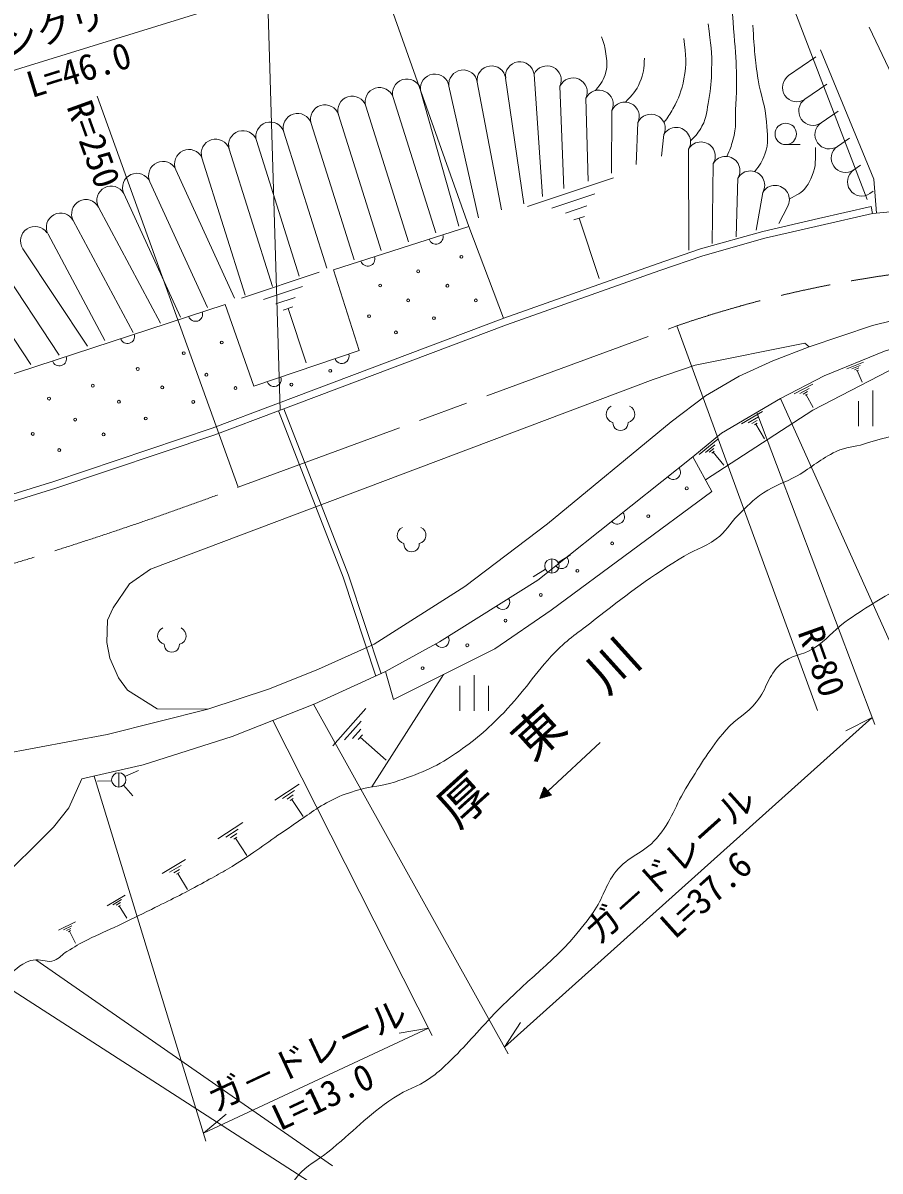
# Model space of a CAD drawing. Units: millimetres at full size, sheet at 1:1000; details may follow other scales. Extents: x 40000 to 680000, y 20000 to 380000.
# Drawn here: x 487686 to 547534, y 239341 to 319500 of the extents above; entities that cross this region are included whole.
import ezdxf
from ezdxf.enums import TextEntityAlignment as Align

# ---------------------------------------------------------------- set-up
doc = ezdxf.new("R2010")
doc.units = ezdxf.units.MM
doc.header["$LTSCALE"] = 1000
doc.linetypes.add('CHAIN', pattern=[18.5, 12, -1.5, 3.5, -1.5])
doc.layers.add('M-BGD', color=7, linetype='Continuous', lineweight=13)
doc.layers.add('M-BMK', color=2, linetype='CHAIN', lineweight=13)
doc.styles.add('@ＭＳ ゴシック', font='')
doc.styles.add('ＭＳ ゴシック', font='')
doc.styles.get('@ＭＳ ゴシック').set_extended_font_data('@MS Gothic')
doc.styles.get('ＭＳ ゴシック').set_extended_font_data('MS Gothic')

msp = doc.modelspace()

# ---------------------------------------------------------------- linework, layer by layer
at = {"layer": 'M-BGD'}
for p, q in [((532054, 345155), (546624, 307182)), ((471035, 311225), (512190, 323980)), ((511981, 324568), (518816, 305293)), ((541152, 315821), (543042, 317125)), ((523372, 315928), (523969, 307377)), ((517433, 315077), (519485, 305884)), ((519413, 315361), (521101, 306445)), ((521392, 315645), (522652, 306863)), ((525185, 315085), (525460, 307942)), ((542287, 314175), (543824, 315235)), ((502707, 287081), (492870, 314400)), ((513536, 314290), (516511, 304849)), ((515453, 314793), (518115, 305322)), ((526999, 314241), (527149, 308461)), ((511629, 313689), (514610, 304227)), ((509721, 313088), (512710, 303602)), ((528812, 313397), (528786, 309010)), ((543423, 312529), (544607, 313345)), ((505906, 311886), (508903, 302373)), ((507814, 312487), (510812, 302969)), ((530625, 312553), (530499, 309614)), ((503999, 311285), (506983, 301813)), ((532439, 311710), (532285, 310207)), ((544558, 310882), (545390, 311456)), ((502091, 310684), (505107, 301111)), ((534164, 310698), (534180, 303643)), ((540950, 311003), (541950, 311003)), ((500184, 310083), (503207, 300485)), ((535890, 309687), (535802, 304113)), ((545694, 309236), (546172, 309566)), ((498365, 309250), (502466, 300288)), ((522909, 306677), (528925, 308677)), ((537615, 308676), (537492, 304564)), ((496546, 308418), (500569, 299628)), ((494728, 307586), (498678, 298952)), ((524613, 306576), (527621, 307575)), ((539341, 307665), (538891, 305024)), ((546829, 307589), (547055, 307745)), ((492964, 306643), (497301, 298533)), ((525565, 306224), (527069, 306724)), ((541066, 306654), (540472, 305505)), ((546905, 306678), (547016, 306190)), ((491200, 305700), (495376, 297891)), ((526141, 305747), (526893, 305997)), ((526517, 305872), (527917, 301661)), ((489437, 304757), (493411, 297325)), ((509381, 302260), (518816, 305293)), ((518816, 305293), (521244, 298879)), ((487686, 303741), (492184, 296945)), ((486018, 302638), (490212, 296300)), ((511159, 296631), (509381, 302260)), ((484350, 301534), (488240, 295656)), ((502948, 300288), (508373, 302091)), ((504485, 300196), (507197, 301097)), ((476446, 291553), (501814, 299847)), ((501814, 299847), (503801, 294135)), ((505343, 299879), (506700, 300329)), ((505863, 299449), (506541, 299674)), ((506202, 299562), (507464, 295764)), ((533351, 298354), (543169, 271504)), ((503801, 294135), (511159, 296631)), ((545216, 295343), (546387, 295824)), ((545557, 295346), (546142, 295587)), ((545751, 295290), (546044, 295410)), ((545873, 295203), (546019, 295263)), ((545946, 295233), (546282, 294413)), ((541537, 293599), (542830, 294269)), ((541928, 293637), (542574, 293972)), ((542156, 293592), (542479, 293759)), ((542304, 293504), (542465, 293588)), ((542385, 293546), (542854, 292642)), ((547038, 291339), (547038, 293839)), ((540588, 293276), (548282, 276142)), ((546038, 291339), (546038, 293089)), ((537858, 291503), (539337, 292369)), ((538315, 291572), (539054, 292005)), ((538935, 292308), (547170, 270519)), ((538586, 291532), (538955, 291749)), ((538765, 291439), (538950, 291547)), ((538857, 291493), (539463, 290458)), ((534907, 289379), (536203, 290452)), ((535338, 289518), (535986, 290054)), ((535608, 289522), (535931, 289790)), ((535796, 289460), (535958, 289594)), ((535877, 289527), (536628, 288620)), ((525067, 281838), (525923, 282356)), ((523313, 280838), (524168, 281358)), ((524620, 281086), (524620, 282086)), ((512053, 266169), (517043, 274015)), ((519191, 271470), (519191, 273970)), ((518191, 271470), (518191, 273220)), ((520191, 271470), (520191, 273220)), ((521560, 247527), (507971, 271930)), ((509312, 269036), (511619, 271629)), ((546985, 271009), (521304, 247987)), ((546985, 271009), (545136, 270075)), ((505142, 270804), (516258, 248797)), ((510148, 269454), (511302, 270750)), ((510696, 269547), (511273, 270195)), ((511099, 269478), (511388, 269802)), ((511243, 269640), (513058, 268025)), ((527994, 269272), (524330, 265869)), ((494376, 266153), (494376, 267153)), ((494846, 266916), (495764, 267311)), ((492662, 266920), (500463, 241421)), ((492880, 266561), (493879, 266594)), ((494705, 266276), (495368, 265527)), ((505271, 265230), (506968, 266364)), ((524075, 266144), (523781, 265359)), ((524586, 265594), (524075, 266144)), ((505808, 265344), (506657, 265911)), ((506134, 265316), (506558, 265599)), ((506353, 265217), (506565, 265359)), ((524330, 265869), (523781, 265359)), ((523781, 265359), (524586, 265594)), ((524313, 265887), (523800, 265411)), ((524296, 265906), (523820, 265463)), ((524347, 265851), (523834, 265374)), ((524279, 265924), (523840, 265516)), ((524262, 265942), (523859, 265568)), ((524245, 265961), (523879, 265620)), ((524364, 265832), (523888, 265390)), ((524228, 265979), (523899, 265673)), ((524211, 265997), (523918, 265725)), ((524194, 266016), (523938, 265777)), ((524381, 265814), (523942, 265406)), ((524177, 266034), (523957, 265830)), ((524160, 266052), (523977, 265882)), ((524398, 265796), (523995, 265421)), ((524143, 266071), (523997, 265934)), ((524126, 266089), (524016, 265987)), ((524109, 266107), (524036, 266039)), ((524415, 265777), (524049, 265437)), ((524092, 266125), (524055, 266091)), ((524432, 265759), (524103, 265453)), ((524449, 265741), (524156, 265469)), ((524466, 265723), (524210, 265484)), ((524483, 265704), (524264, 265500)), ((524500, 265686), (524317, 265516)), ((524513, 266039), (524330, 265869)), ((524517, 265668), (524371, 265531)), ((524534, 265649), (524425, 265547)), ((524551, 265631), (524478, 265563)), ((524568, 265613), (524532, 265579)), ((506459, 265288), (507253, 264100)), ((501305, 262526), (503038, 263684)), ((501854, 262642), (502721, 263221)), ((502186, 262613), (502620, 262903)), ((502410, 262512), (502627, 262657)), ((502519, 262585), (503329, 261371)), ((497417, 260125), (499028, 261087)), ((497916, 260204), (498722, 260685)), ((498214, 260163), (498617, 260404)), ((498411, 260062), (498612, 260182)), ((498511, 260122), (499185, 258994)), ((493567, 257865), (494814, 258609)), ((493953, 257926), (494576, 258299)), ((494183, 257895), (494495, 258081)), ((494336, 257816), (494492, 257910)), ((494414, 257863), (494935, 256990)), ((490164, 256150), (491347, 256738)), ((490519, 256179), (491110, 256473)), ((490725, 256134), (491021, 256281)), ((490858, 256052), (491006, 256126)), ((490932, 256089), (491344, 255260)), ((488575, 254078), (509291, 239706)), ((486277, 252394), (507543, 238670)), ((500293, 241975), (515994, 249318)), ((515994, 249318), (513954, 248959)), ((521304, 247987), (522433, 249723)), ((500293, 241975), (501877, 243311))]:
    msp.add_line(p, q, dxfattribs=at)
for points in [[(505656, 292457), (504537, 329442), (535350, 329442)], [(553951, 308882), (551137, 310061), (546777, 319215)], [(543369, 317613), (547102, 308600), (547286, 306215)], [(463674, 280131), (473553, 282636), (479043, 284153), (489831, 287484), (500909, 291207), (505354, 292878), (521271, 298889), (531981, 302688), (534999, 303721), (539360, 304951), (543235, 305844), (546905, 306678)], [(547016, 306190), (554057, 306849), (557721, 306969)], [(454496, 289545), (463391, 279660), (463797, 279646), (473681, 282152), (479183, 283673), (489985, 287008), (501076, 290736), (505530, 292410), (521443, 298419), (532146, 302216), (535148, 303244), (539484, 304467), (543347, 305356), (547016, 306190)], [(542573, 296878), (546996, 298382), (549931, 299109), (551100, 297603)], [(534463, 289206), (536455, 290856), (540588, 293276), (543641, 294858), (547848, 296586), (551100, 297603), (552736, 297837), (557159, 298108)], [(535342, 287610), (542833, 292462), (551418, 296900), (552736, 297837)], [(505530, 292410), (510036, 280814), (512324, 273899)], [(505904, 292551), (510412, 280949), (512690, 274065)], [(513006, 274208), (516781, 276297), (523628, 280588), (534463, 289206)], [(534463, 289206), (535796, 286786), (524570, 278508), (520628, 275803), (513553, 272274), (513006, 274208)], [(453070, 244657), (460890, 248370), (465475, 250317), (480833, 256598), (483113, 257669), (484318, 258307), (485711, 259299), (489824, 263361), (490896, 264699), (491803, 266726), (496072, 267692), (502294, 269670), (508064, 271968), (513006, 274208)], [(483297, 268126), (486086, 268430), (493567, 269821), (500589, 271588)]]:
    msp.add_lwpolyline(points, dxfattribs=at)
msp.add_lwpolyline([(500589, 271588), (497068, 271616), (494992, 272916), (494359, 273786), (493743, 275146), (493553, 276253), (493588, 277792), (493980, 278663), (495125, 280346), (496600, 281374), (531697, 294614), (534635, 295599), (542276, 297138), (542573, 296878), (540050, 295914), (537695, 294838), (535340, 293466), (532948, 291648), (524302, 284531), (518549, 280143), (512213, 276124), (508316, 274392), (504890, 272998)], close=True, dxfattribs=at)
for centre, radius in [((540950, 311753), 750), ((518303, 303174), 100), ((515281, 302158), 100), ((512631, 301167), 100), ((517325, 301155), 100), ((514588, 300127), 100), ((519307, 300127), 100), ((511851, 299025), 100), ((516384, 298888), 100), ((513733, 297897), 100), ((501568, 297186), 100), ((498910, 296444), 100), ((495700, 295340), 100), ((500493, 294941), 100), ((509144, 295209), 100), ((492566, 294175), 100), ((506427, 294247), 100), ((497416, 294056), 100), ((502524, 294010), 100), ((489505, 293274), 100), ((494387, 293057), 100), ((499579, 293038), 100), ((491328, 291806), 100), ((496256, 291885), 100), ((488369, 290804), 100), ((493316, 290776), 100), ((490224, 289682), 100), ((534033, 287007), 100), ((531350, 285069), 100), ((528824, 283161), 100), ((524620, 281586), 500), ((526399, 281252), 100), ((523845, 279565), 100), ((521378, 277775), 100), ((518715, 276050), 100), ((515592, 274456), 100), ((494376, 266653), 500)]:
    msp.add_circle(centre, radius, dxfattribs=at)
for centre, radius, start, end in [((522382, 315787), 1000, 8.16109, 188.16109), ((516443, 314935), 1000, 8.16109, 188.16109), ((518423, 315219), 1000, 8.16109, 188.16109), ((520403, 315503), 1000, 8.16109, 188.16109), ((524279, 315507), 1000, 335.04625, 155.04625), ((514490, 314590), 1000, 17.488, 197.488), ((526092, 314663), 1000, 335.04625, 155.04625), ((541719, 314998), 1000, 124.59229, 304.59229), ((510675, 313388), 1000, 17.488, 197.488), ((512583, 313989), 1000, 17.488, 197.488), ((527905, 313819), 1000, 335.04625, 155.04625), ((508768, 312787), 1000, 17.488, 197.488), ((529719, 312975), 1000, 335.04625, 155.04625), ((542855, 313352), 1000, 124.59229, 304.59229), ((506860, 312186), 1000, 17.488, 197.488), ((531532, 312131), 1000, 335.04625, 155.04625), ((503045, 310984), 1000, 17.488, 197.488), ((504952, 311585), 1000, 17.488, 197.488), ((533301, 311204), 1000, 329.63066, 149.63066), ((543990, 311705), 1000, 124.59229, 304.59229), ((501137, 310383), 1000, 17.488, 197.488), ((535027, 310193), 1000, 329.63066, 149.63066), ((499274, 309667), 1000, 24.58711, 204.58711), ((545126, 310059), 1000, 124.59229, 304.59229), ((497456, 308834), 1000, 24.58711, 204.58711), ((536753, 309182), 1000, 329.63066, 149.63066), ((495637, 308002), 1000, 24.58711, 204.58711), ((538478, 308171), 1000, 329.63066, 149.63066), ((546261, 308413), 1000, 124.59229, 304.59229), ((493846, 307115), 1000, 28.13621, 208.13621), ((540204, 307159), 1000, 329.63066, 149.63066), ((492082, 306171), 1000, 28.13621, 208.13621), ((490318, 305228), 1000, 28.13621, 208.13621), ((488520, 304293), 1000, 33.49518, 213.49518), ((516521, 304555), 500, 197.81681, 17.81681), ((511761, 303025), 500, 197.81681, 17.81681), ((499733, 299166), 500, 198.10376, 18.10376), ((494980, 297613), 500, 198.10376, 18.10376), ((490228, 296059), 500, 198.10376, 18.10376), ((509956, 296223), 500, 198.73931, 18.73931), ((505221, 294617), 500, 198.73931, 18.73931), ((529008, 292198), 599, 113.44836, 257.2818), ((529811, 292198), 599, 282.7182, 66.55164), ((529410, 291581), 534, 176.52859, 3.47141), ((533102, 288123), 500, 218.49718, 38.49718), ((529189, 285011), 500, 218.49718, 38.49718), ((514422, 283729), 599, 113.44836, 257.2818), ((515225, 283729), 599, 282.7182, 66.55164), ((514823, 283112), 534, 176.52859, 3.47141), ((525275, 281899), 500, 218.49718, 38.49718), ((521175, 279051), 500, 212.07786, 32.07786), ((497682, 276715), 599, 113.44836, 257.2818), ((498485, 276715), 599, 282.7182, 66.55164), ((516938, 276395), 500, 212.07786, 32.07786), ((498083, 276099), 534, 176.52859, 3.47141)]:
    msp.add_arc(centre, radius, start, end, dxfattribs=at)
for points, knots in [([(537231, 320121), (537451, 317155), (537596, 316266), (537462, 313798), (537409, 312826), (537532, 312249), (537259, 311315), (537127, 310860), (537069, 310670), (536833, 310178)], [0, 0, 0, 0, 1, 1, 1, 2, 2, 2, 3, 3, 3, 3]), ([(535527, 319428), (535722, 317973), (535818, 317503), (535775, 316263), (535747, 315434), (535731, 314964), (535574, 314149), (535433, 313412), (535470, 312940), (535100, 312286), (534849, 311844), (534700, 311656), (534300, 311259)], [0, 0, 0, 0, 1, 1, 1, 2, 2, 2, 3, 3, 3, 4, 4, 4, 4]), ([(538645, 319342), (538768, 317533), (538789, 317008), (539021, 315530), (539202, 314372), (539542, 313756), (539598, 312585), (539640, 311704), (539809, 311152), (539490, 310329), (539292, 309821), (539157, 309586), (538785, 309122)], [0, 0, 0, 0, 1, 1, 1, 2, 2, 2, 3, 3, 3, 4, 4, 4, 4]), ([(528078, 318533), (528265, 318013), (528331, 317824), (528395, 317349), (528462, 316858), (528506, 316563), (528395, 316079), (528266, 315514), (528054, 315277), (527663, 314789)], [0, 0, 0, 0, 1, 1, 1, 2, 2, 2, 3, 3, 3, 3]), ([(533823, 318418), (533972, 317189), (534070, 316676), (533844, 315598), (533665, 314747), (533499, 314268), (533073, 313509), (532852, 313116), (532762, 312960), (532445, 312539)], [0, 0, 0, 0, 1, 1, 1, 2, 2, 2, 3, 3, 3, 3]), ([(531080, 317032), (531044, 316301), (531027, 315968), (530763, 315357), (530497, 314742), (530264, 314501), (529752, 313971)], [0, 0, 0, 0, 1, 1, 1, 2, 2, 2, 2]), ([(543016, 310809), (543018, 309945), (543084, 309564), (542796, 308850), (542664, 308524), (542591, 308332), (542382, 308050), (542047, 307599), (541749, 307499), (541201, 307230)], [0, 0, 0, 0, 1, 1, 1, 2, 2, 2, 3, 3, 3, 3]), ([(453941, 240983), (454430, 240966), (454622, 240968), (455044, 241061), (455533, 241168), (455764, 241366), (456224, 241564), (457344, 242044), (457964, 242331), (459088, 242802), (460829, 243533), (461785, 243992), (463558, 244640), (465315, 245283), (466283, 245723), (468105, 246150), (468600, 246266), (468896, 246211), (469398, 246289), (470300, 246428), (470809, 246496), (471695, 246717), (472763, 246984), (473319, 247291), (474391, 247544), (474800, 247641), (475053, 247569), (475460, 247673), (476425, 247918), (476962, 248095), (477871, 248500), (478744, 248889), (479205, 249167), (480064, 249585), (481714, 250388), (482681, 250750), (484308, 251599), (485082, 252002), (485515, 252233), (486260, 252688), (486952, 253111), (487196, 253571), (487922, 253932), (488156, 254049), (488316, 254043), (488575, 254078), (489075, 254145), (489400, 253858), (489867, 254048), (490262, 254208), (490400, 254448), (490761, 254675), (491308, 255018), (491624, 255197), (492200, 255489), (493028, 255909), (493517, 256095), (494356, 256493), (495257, 256920), (495759, 257165), (496651, 257612), (498023, 258299), (498802, 258664), (500146, 259405), (501205, 259988), (501809, 260297), (502828, 260948), (504277, 261873), (505022, 262491), (506455, 263442), (507552, 264169), (508115, 264669), (509291, 265259), (509980, 265604), (510399, 265736), (511138, 265955), (512092, 266237), (512681, 266189), (513625, 266502), (515367, 267080), (516370, 267451), (517884, 268488), (519307, 269462), (520048, 270107), (521253, 271341), (522770, 272894), (523340, 274020), (524853, 275577), (525796, 276548), (526468, 276938), (527532, 277775), (529790, 279550), (531075, 280531), (533499, 282072), (534472, 282691), (535163, 282797), (536095, 283477), (536798, 283989), (536984, 284505), (537605, 285115), (538269, 285767), (538617, 286175), (539392, 286689), (540254, 287261), (540853, 287377), (541752, 287889), (542837, 288507), (543338, 289044), (544466, 289579), (545189, 289922), (545688, 289851), (546446, 290108), (547919, 290607), (548897, 290626), (550167, 291525), (550878, 292028), (551099, 292522), (551781, 293064), (552725, 293814), (553333, 294152), (554435, 294641), (555399, 295068), (555801, 295185), (556994, 295496)], [0, 0, 0, 0, 1, 1, 1, 2, 2, 2, 3, 3, 3, 4, 4, 4, 5, 5, 5, 6, 6, 6, 7, 7, 7, 8, 8, 8, 9, 9, 9, 10, 10, 10, 11, 11, 11, 12, 12, 12, 13, 13, 13, 14, 14, 14, 15, 15, 15, 16, 16, 16, 17, 17, 17, 18, 18, 18, 19, 19, 19, 20, 20, 20, 21, 21, 21, 22, 22, 22, 23, 23, 23, 24, 24, 24, 25, 25, 25, 26, 26, 26, 27, 27, 27, 28, 28, 28, 29, 29, 29, 30, 30, 30, 31, 31, 31, 32, 32, 32, 33, 33, 33, 34, 34, 34, 35, 35, 35, 36, 36, 36, 37, 37, 37, 38, 38, 38, 39, 39, 39, 40, 40, 40, 41, 41, 41, 41]), ([(491498, 229082), (492933, 230435), (493403, 230947), (494853, 231818), (495874, 232431), (496539, 232602), (497588, 233167), (498661, 233746), (499171, 234244), (500287, 234735), (501574, 235302), (502474, 235074), (503788, 235574), (504199, 235731), (504498, 235738), (504809, 236048), (505809, 237044), (505986, 237918), (506888, 239003), (507550, 239798), (508160, 239997), (508963, 240649), (510779, 242126), (511652, 243145), (513589, 244461), (514504, 245082), (515171, 245175), (516082, 245803), (516618, 246172), (516879, 246435), (517352, 246882), (518700, 248155), (519328, 248996), (520612, 250333), (523277, 253109), (525285, 254231), (527495, 257381), (528234, 258434), (528302, 259247), (529095, 260260), (529971, 261380), (530984, 261485), (531921, 262554), (533036, 263824), (533202, 264860), (534108, 266287), (535086, 267828), (535583, 268743), (536774, 270126), (537517, 270990), (538208, 271213), (538916, 272105), (539670, 273056), (539685, 273909), (540580, 274728), (541322, 275406), (542051, 275302), (542901, 275838), (543836, 276427), (544171, 277011), (545070, 277654), (546524, 278693), (547394, 279202), (548954, 280075), (550868, 281147), (551844, 282132), (553998, 282547), (554844, 282710), (555217, 282790), (556189, 282795)], [0, 0, 0, 0, 1, 1, 1, 2, 2, 2, 3, 3, 3, 4, 4, 4, 5, 5, 5, 6, 6, 6, 7, 7, 7, 8, 8, 8, 9, 9, 9, 10, 10, 10, 11, 11, 11, 12, 12, 12, 13, 13, 13, 14, 14, 14, 15, 15, 15, 16, 16, 16, 17, 17, 17, 18, 18, 18, 19, 19, 19, 20, 20, 20, 21, 21, 21, 22, 22, 22, 23, 23, 23, 23])]:
    msp.add_open_spline(points, degree=3, knots=knots, dxfattribs=at)
at = {"layer": 'M-BMK'}
msp.add_line((502707, 287081), (533351, 298354), dxfattribs=at)
for centre, radius, start, end in [((559361, 222700), 80000, 91.36916, 108.97276), ((414574, 521031), 250000, 266.33897, 290.64211)]:
    msp.add_arc(centre, radius, start, end, dxfattribs=at)

# ---------------------------------------------------------------- texts
at = {"layer": 'M-BGD'}
for s, rotation, style, p in [('コンクリート', 17.219, 'ＭＳ ゴシック', (491469, 318087)), ('L=46.0', 17.219, '@ＭＳ ゴシック', (492018, 314831)), ('ガ－ドレール', 41.874, 'ＭＳ ゴシック', (533837, 259637)), ('L=37.6', 41.874, '@ＭＳ ゴシック', (536350, 257549)), ('ガ－ドレール', 25.064, 'ＭＳ ゴシック', (508140, 246102)), ('L=13.0', 25.064, '@ＭＳ ゴシック', (509245, 243199))]:
    msp.add_text(s, height=1833, rotation=rotation, dxfattribs=dict(at, style=style)).set_placement(p, align=Align.BOTTOM_CENTER)
at = {"layer": 'M-BGD', "style": 'ＭＳ ゴシック'}
for s, rotation, p in [('R=250', 289.779, (490194, 313480)), ('R=80', 289.752, (541240, 276778))]:
    msp.add_text(s, height=1833, rotation=rotation, dxfattribs=at).set_placement(p, align=Align.BOTTOM_LEFT)
msp.add_text('厚\u3000東\u3000川', height=2566, rotation=42.085, dxfattribs=at).set_placement((523672, 269976), align=Align.MIDDLE_CENTER)

doc.saveas('drawing.dxf')
